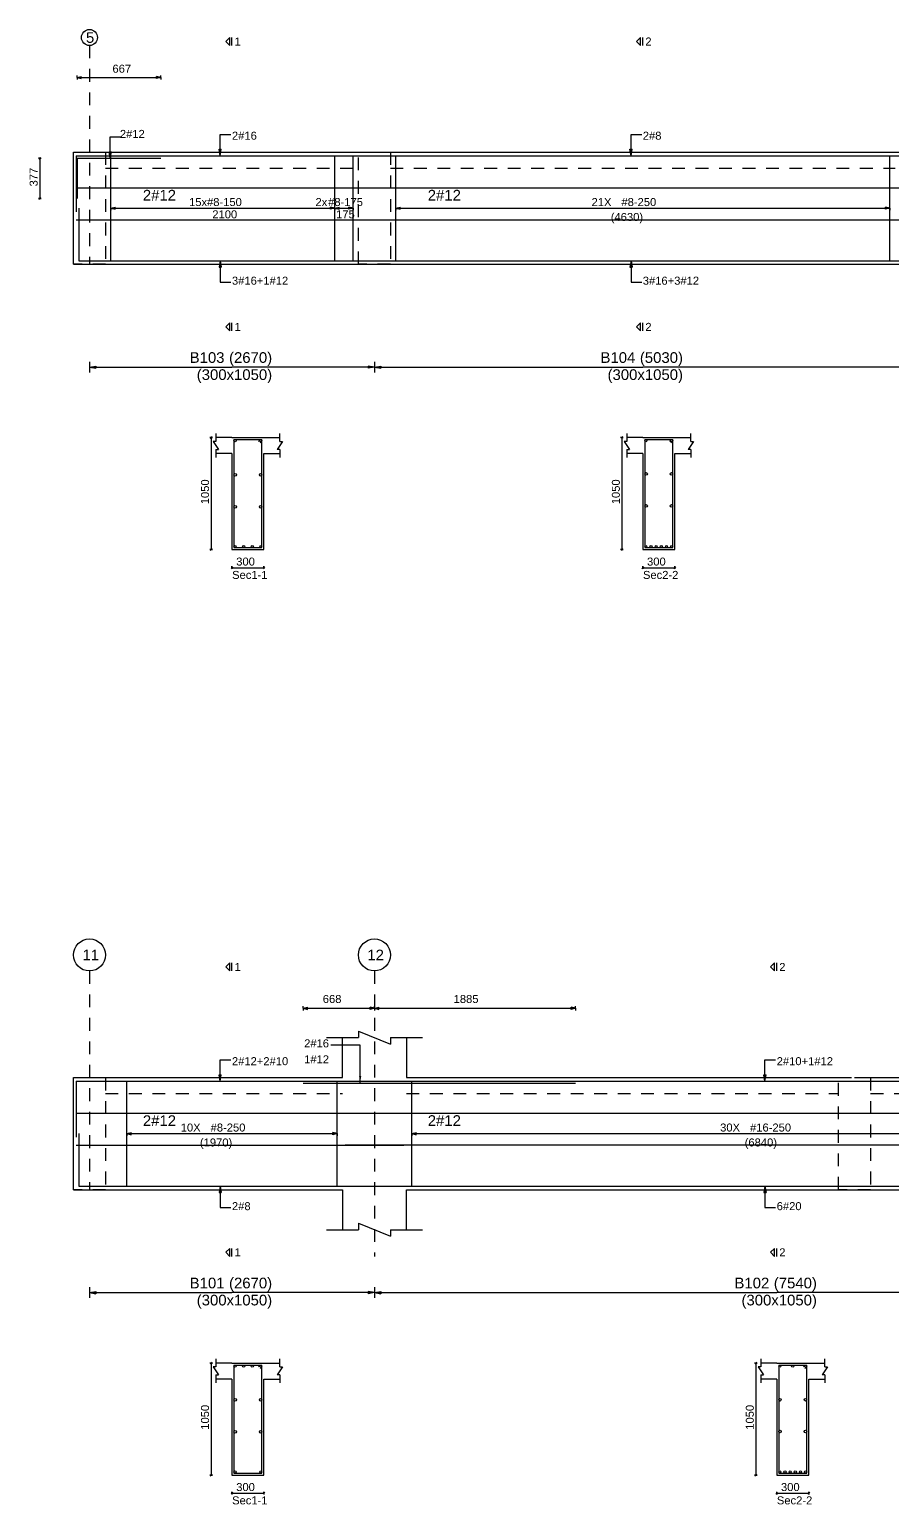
# Model space of a CAD drawing. Extents: x 0 to 98, y 3 to 248.
# Drawn here: x 39.62 to 47.7, y 138.45 to 152.28 of the extents above; entities that cross this region are included whole.
import ezdxf

# ---------------------------------------------------------------- set-up
doc = ezdxf.new("R2010")
doc.units = 0
doc.linetypes.add('ACAD_ISO02W100', pattern=[15, 12, -3])
for name, color, linetype in [('Axisline', 1, 'CONTINUOUS'), ('Axisline_Name', 2, 'CONTINUOUS'), ('Beam_bottombarlabeling', 2, 'CONTINUOUS'), ('Beam_Cross_Label', 4, 'CONTINUOUS'), ('Beam_CrossSection', 2, 'CONTINUOUS'), ('Beam_Dimensions_LS', 3, 'CONTINUOUS'), ('Beam_NameLS', 6, 'CONTINUOUS'), ('Beam_topbarsLabeling', 2, 'CONTINUOUS'), ('dim_all', 7, 'CONTINUOUS'), ('Extra_Topsteel_Labeling', 2, 'CONTINUOUS'), ('Extrabars', 7, 'CONTINUOUS'), ('Longsection', 2, 'CONTINUOUS'), ('main_botbars', 4, 'CONTINUOUS'), ('main_topbars', 4, 'CONTINUOUS'), ('SecondaryBeam', 2, 'CONTINUOUS'), ('SectionLine', 4, 'CONTINUOUS'), ('Sidefacebar', 140, 'CONTINUOUS'), ('Slabline', 253, 'CONTINUOUS'), ('span_dim', 7, 'CONTINUOUS'), ('spanline', 7, 'CONTINUOUS'), ('Stirrup_bar', 1, 'CONTINUOUS'), ('Stirrup_Dia_Spacing', 2, 'CONTINUOUS'), ('Stirrup_Length', 7, 'CONTINUOUS'), ('Stirrup_Numbers', 2, 'CONTINUOUS')]:
    doc.layers.add(name, color=color, linetype=linetype)
doc.styles.add('STRUDS_Arial', font='ARIAL.TTF', dxfattribs={"height": 0.04})

msp = doc.modelspace()

# ---------------------------------------------------------------- linework, layer by layer
at = {"layer": 'Axisline', "linetype": 'ACAD_ISO02W100', "ltscale": 0.01}
for p, q in [((40.18, 152.13), (40.18, 150.08)), ((40.18, 143.455), (40.18, 141.405)), ((42.85, 143.455), (42.85, 140.78))]:
    msp.add_line(p, q, dxfattribs=at)
at = {"layer": 'Axisline'}
for centre, radius in [((40.18, 152.205), 0.075), ((40.18, 143.605), 0.15), ((42.85, 143.605), 0.15)]:
    msp.add_circle(centre, radius, dxfattribs=at)
at = {"layer": 'Beam_bottombarlabeling'}
for p, q in [((41.405, 150.113), (41.395, 150.053)), ((41.395, 150.053), (41.415, 150.053)), ((41.405, 150.113), (41.405, 149.913)), ((41.405, 150.113), (41.415, 150.053)), ((45.255, 150.113), (45.245, 150.053)), ((45.245, 150.053), (45.265, 150.053)), ((45.255, 150.113), (45.255, 149.913)), ((45.255, 150.113), (45.265, 150.053)), ((41.405, 149.913), (41.505, 149.913)), ((45.255, 149.913), (45.355, 149.913)), ((41.405, 141.438), (41.395, 141.378)), ((41.395, 141.378), (41.415, 141.378)), ((41.405, 141.438), (41.405, 141.238)), ((41.405, 141.438), (41.415, 141.378)), ((46.51, 141.438), (46.5, 141.378)), ((46.5, 141.378), (46.52, 141.378)), ((46.51, 141.438), (46.51, 141.238)), ((46.51, 141.438), (46.52, 141.378)), ((41.405, 141.238), (41.505, 141.238)), ((46.51, 141.238), (46.61, 141.238))]:
    msp.add_line(p, q, dxfattribs=at)
for points in [[(41.405, 150.113), (41.395, 150.053), (41.405, 150.113), (41.415, 150.053)], [(45.255, 150.113), (45.245, 150.053), (45.255, 150.113), (45.265, 150.053)], [(41.405, 141.438), (41.395, 141.378), (41.405, 141.438), (41.415, 141.378)], [(46.51, 141.438), (46.5, 141.378), (46.51, 141.438), (46.52, 141.378)]]:
    msp.add_solid(points, dxfattribs=at)
at = {"layer": 'Beam_CrossSection'}
for p, q in [((41.365, 148.493), (41.365, 148.418)), ((41.965, 148.418), (41.965, 148.493)), ((45.215, 148.493), (45.215, 148.418)), ((45.815, 148.418), (45.815, 148.493)), ((41.365, 148.418), (41.34, 148.418)), ((41.34, 148.418), (41.39, 148.343)), ((41.515, 148.455), (41.365, 148.455)), ((41.515, 148.455), (41.815, 148.455)), ((41.515, 148.455), (41.515, 148.455)), ((41.815, 148.455), (41.815, 148.455)), ((41.815, 148.455), (41.965, 148.455)), ((41.99, 148.418), (41.94, 148.343)), ((41.965, 148.418), (41.99, 148.418)), ((45.215, 148.418), (45.19, 148.418)), ((45.19, 148.418), (45.24, 148.343)), ((45.365, 148.455), (45.215, 148.455)), ((45.365, 148.455), (45.665, 148.455)), ((45.365, 148.455), (45.365, 148.455)), ((45.665, 148.455), (45.665, 148.455)), ((45.665, 148.455), (45.815, 148.455)), ((45.84, 148.418), (45.79, 148.343)), ((45.815, 148.418), (45.84, 148.418)), ((41.365, 148.343), (41.365, 148.268)), ((41.365, 148.343), (41.39, 148.343)), ((41.515, 148.305), (41.365, 148.305)), ((41.515, 148.305), (41.515, 147.405)), ((41.815, 147.405), (41.815, 148.305)), ((41.815, 148.305), (41.965, 148.305)), ((41.965, 148.343), (41.94, 148.343)), ((41.965, 148.343), (41.965, 148.268)), ((45.215, 148.343), (45.215, 148.268)), ((45.215, 148.343), (45.24, 148.343)), ((45.365, 148.305), (45.215, 148.305)), ((45.365, 148.305), (45.365, 147.405)), ((45.665, 147.405), (45.665, 148.305)), ((45.665, 148.305), (45.815, 148.305)), ((45.815, 148.343), (45.79, 148.343)), ((45.815, 148.343), (45.815, 148.268)), ((41.515, 147.405), (41.815, 147.405)), ((45.365, 147.405), (45.665, 147.405)), ((41.365, 139.818), (41.365, 139.743)), ((41.965, 139.743), (41.965, 139.818)), ((46.47, 139.818), (46.47, 139.743)), ((47.07, 139.743), (47.07, 139.818)), ((41.365, 139.743), (41.34, 139.743)), ((41.34, 139.743), (41.39, 139.668)), ((41.515, 139.78), (41.365, 139.78)), ((41.365, 139.668), (41.365, 139.593)), ((41.365, 139.668), (41.39, 139.668)), ((41.515, 139.78), (41.815, 139.78)), ((41.515, 139.78), (41.515, 139.78)), ((41.815, 139.78), (41.815, 139.78)), ((41.815, 139.78), (41.965, 139.78)), ((41.99, 139.743), (41.94, 139.668)), ((41.965, 139.668), (41.94, 139.668)), ((41.965, 139.743), (41.99, 139.743)), ((41.965, 139.668), (41.965, 139.593)), ((46.47, 139.743), (46.445, 139.743)), ((46.445, 139.743), (46.495, 139.668)), ((46.62, 139.78), (46.47, 139.78)), ((46.47, 139.668), (46.47, 139.593)), ((46.47, 139.668), (46.495, 139.668)), ((46.62, 139.78), (46.92, 139.78)), ((46.62, 139.78), (46.62, 139.78)), ((46.92, 139.78), (46.92, 139.78)), ((46.92, 139.78), (47.07, 139.78)), ((47.095, 139.743), (47.045, 139.668)), ((47.07, 139.668), (47.045, 139.668)), ((47.07, 139.743), (47.095, 139.743)), ((47.07, 139.668), (47.07, 139.593)), ((41.515, 139.63), (41.365, 139.63)), ((41.515, 139.63), (41.515, 138.73)), ((41.815, 138.73), (41.815, 139.63)), ((41.815, 139.63), (41.965, 139.63)), ((46.62, 139.63), (46.47, 139.63)), ((46.62, 139.63), (46.62, 138.73)), ((46.92, 138.73), (46.92, 139.63)), ((46.92, 139.63), (47.07, 139.63)), ((41.515, 138.73), (41.815, 138.73)), ((46.62, 138.73), (46.92, 138.73))]:
    msp.add_line(p, q, dxfattribs=at)
at = {"layer": 'Beam_topbarsLabeling'}
for p, q in [((41.405, 151.097), (41.405, 151.297)), ((41.405, 151.297), (41.505, 151.297)), ((45.255, 151.097), (45.255, 151.297)), ((45.255, 151.297), (45.355, 151.297)), ((41.405, 151.097), (41.395, 151.157)), ((41.395, 151.157), (41.415, 151.157)), ((41.405, 151.097), (41.415, 151.157)), ((41.405, 151.157), (41.41, 151.157)), ((45.255, 151.097), (45.245, 151.157)), ((45.245, 151.157), (45.265, 151.157)), ((45.255, 151.097), (45.265, 151.157)), ((45.255, 151.157), (45.26, 151.157)), ((41.405, 142.422), (41.405, 142.622)), ((41.405, 142.622), (41.505, 142.622)), ((46.51, 142.422), (46.51, 142.622)), ((46.51, 142.622), (46.61, 142.622)), ((41.405, 142.422), (41.395, 142.482)), ((41.395, 142.482), (41.415, 142.482)), ((41.405, 142.422), (41.415, 142.482)), ((41.405, 142.482), (41.41, 142.482)), ((46.51, 142.422), (46.5, 142.482)), ((46.5, 142.482), (46.52, 142.482)), ((46.51, 142.422), (46.52, 142.482)), ((46.51, 142.482), (46.515, 142.482))]:
    msp.add_line(p, q, dxfattribs=at)
for points in [[(41.405, 151.097), (41.395, 151.157), (41.405, 151.097), (41.415, 151.157)], [(45.255, 151.097), (45.245, 151.157), (45.255, 151.097), (45.265, 151.157)], [(41.405, 142.422), (41.395, 142.482), (41.405, 142.422), (41.415, 142.482)], [(46.51, 142.422), (46.5, 142.482), (46.51, 142.422), (46.52, 142.482)]]:
    msp.add_solid(points, dxfattribs=at)
at = {"layer": 'dim_all'}
for p, q in [((40.063, 151.83), (40.063, 151.85)), ((40.063, 151.83), (40.063, 151.843)), ((40.063, 151.83), (40.063, 151.843)), ((40.063, 151.83), (40.103, 151.84)), ((40.063, 151.83), (40.063, 151.81)), ((40.063, 151.83), (40.103, 151.82)), ((40.063, 151.83), (40.063, 151.818)), ((40.063, 151.83), (40.063, 151.818)), ((40.063, 151.83), (40.8475, 151.83)), ((40.103, 151.82), (40.103, 151.84)), ((40.8475, 151.83), (40.8075, 151.84)), ((40.8075, 151.82), (40.8075, 151.84)), ((40.8475, 151.83), (40.8075, 151.82)), ((40.8475, 151.83), (40.8475, 151.85)), ((40.8475, 151.83), (40.8475, 151.843)), ((40.8475, 151.83), (40.8475, 151.843)), ((40.8475, 151.83), (40.8475, 151.81)), ((40.8475, 151.83), (40.8475, 151.818)), ((40.8475, 151.83), (40.8475, 151.818)), ((39.714, 151.073), (39.7015, 151.073)), ((39.714, 151.073), (39.7015, 151.073)), ((39.714, 151.073), (39.7052, 151.064)), ((39.714, 151.073), (39.7052, 151.064)), ((39.714, 151.073), (39.7229, 151.081)), ((39.714, 151.073), (39.7229, 151.081)), ((39.714, 151.073), (39.7265, 151.073)), ((39.714, 151.073), (39.714, 150.695)), ((39.714, 151.073), (39.7265, 151.073)), ((39.714, 151.073), (39.714, 150.695)), ((39.714, 150.695), (39.7015, 150.695)), ((39.714, 150.695), (39.7015, 150.695)), ((39.714, 150.695), (39.7052, 150.686)), ((39.714, 150.695), (39.7052, 150.686)), ((39.714, 150.695), (39.7229, 150.704)), ((39.714, 150.695), (39.7229, 150.704)), ((39.714, 150.695), (39.7265, 150.695)), ((39.714, 150.695), (39.7265, 150.695)), ((41.32, 148.455), (41.3075, 148.455)), ((41.32, 148.455), (41.3112, 148.446)), ((41.32, 148.455), (41.3289, 148.464)), ((41.32, 148.455), (41.3325, 148.455)), ((41.32, 148.455), (41.32, 147.405)), ((45.17, 148.455), (45.1575, 148.455)), ((45.17, 148.455), (45.1612, 148.446)), ((45.17, 148.455), (45.1789, 148.464)), ((45.17, 148.455), (45.1825, 148.455)), ((45.17, 148.455), (45.17, 147.405)), ((41.32, 147.405), (41.3075, 147.405)), ((41.32, 147.405), (41.3112, 147.396)), ((41.32, 147.405), (41.3289, 147.414)), ((41.32, 147.405), (41.3325, 147.405)), ((45.17, 147.405), (45.1575, 147.405)), ((45.17, 147.405), (45.1612, 147.396)), ((45.17, 147.405), (45.1789, 147.414)), ((45.17, 147.405), (45.1825, 147.405)), ((41.515, 147.235), (41.515, 147.248)), ((41.815, 147.235), (41.815, 147.248)), ((45.365, 147.235), (45.365, 147.248)), ((45.665, 147.235), (45.665, 147.248)), ((41.515, 147.235), (41.5062, 147.226)), ((41.515, 147.235), (41.5239, 147.244)), ((41.515, 147.235), (41.515, 147.223)), ((41.515, 147.235), (41.815, 147.235)), ((41.815, 147.235), (41.8062, 147.226)), ((41.815, 147.235), (41.8239, 147.244)), ((41.815, 147.235), (41.815, 147.223)), ((45.365, 147.235), (45.3562, 147.226)), ((45.365, 147.235), (45.3739, 147.244)), ((45.365, 147.235), (45.365, 147.223)), ((45.365, 147.235), (45.665, 147.235)), ((45.665, 147.235), (45.6562, 147.226)), ((45.665, 147.235), (45.6739, 147.244)), ((45.665, 147.235), (45.665, 147.223)), ((42.1825, 143.105), (42.1825, 143.125)), ((42.1825, 143.105), (42.1825, 143.125)), ((42.1825, 143.105), (42.1825, 143.118)), ((42.1825, 143.105), (42.1825, 143.118)), ((42.1825, 143.105), (42.1825, 143.118)), ((42.1825, 143.105), (42.1825, 143.118)), ((42.1825, 143.105), (42.2225, 143.115)), ((42.1825, 143.105), (42.2225, 143.115)), ((42.1825, 143.105), (42.1825, 143.085)), ((42.1825, 143.105), (42.2225, 143.095)), ((42.1825, 143.105), (42.1825, 143.093)), ((42.1825, 143.105), (42.1825, 143.093)), ((42.1825, 143.105), (44.735, 143.105)), ((42.1825, 143.105), (42.1825, 143.085)), ((42.1825, 143.105), (42.2225, 143.095)), ((42.1825, 143.105), (42.1825, 143.093)), ((42.1825, 143.105), (42.1825, 143.093)), ((42.1825, 143.105), (44.735, 143.105)), ((42.2225, 143.095), (42.2225, 143.115)), ((42.2225, 143.095), (42.2225, 143.115)), ((42.85, 143.105), (42.81, 143.115)), ((42.81, 143.095), (42.81, 143.115)), ((42.85, 143.105), (42.81, 143.115)), ((42.81, 143.095), (42.81, 143.115)), ((42.85, 143.105), (42.81, 143.115)), ((42.81, 143.095), (42.81, 143.115)), ((42.85, 143.105), (42.81, 143.115)), ((42.81, 143.095), (42.81, 143.115)), ((42.85, 143.105), (42.81, 143.095)), ((42.85, 143.105), (42.81, 143.095)), ((42.85, 143.105), (42.81, 143.095)), ((42.85, 143.105), (42.81, 143.095)), ((42.85, 143.105), (42.85, 143.125)), ((42.85, 143.105), (42.85, 143.125)), ((42.85, 143.105), (42.85, 143.125)), ((42.85, 143.105), (42.85, 143.125)), ((42.85, 143.105), (42.85, 143.125)), ((42.85, 143.105), (42.85, 143.125)), ((42.85, 143.105), (42.85, 143.125)), ((42.85, 143.105), (42.85, 143.125)), ((42.85, 143.105), (42.85, 143.118)), ((42.85, 143.105), (42.85, 143.118)), ((42.85, 143.105), (42.85, 143.118)), ((42.85, 143.105), (42.85, 143.118)), ((42.85, 143.105), (42.85, 143.118)), ((42.85, 143.105), (42.85, 143.118)), ((42.85, 143.105), (42.85, 143.118)), ((42.85, 143.105), (42.85, 143.118)), ((42.85, 143.105), (42.89, 143.115)), ((42.85, 143.105), (42.89, 143.115)), ((42.85, 143.105), (42.89, 143.115)), ((42.85, 143.105), (42.89, 143.115)), ((42.85, 143.105), (42.85, 143.085)), ((42.85, 143.105), (42.89, 143.095)), ((42.85, 143.105), (42.85, 143.085)), ((42.85, 143.105), (42.85, 143.093)), ((42.85, 143.105), (42.85, 143.093)), ((42.85, 143.105), (42.85, 143.093)), ((42.85, 143.105), (42.85, 143.093)), ((42.85, 143.105), (42.85, 143.105)), ((42.85, 143.105), (42.85, 143.085)), ((42.85, 143.105), (42.89, 143.095)), ((42.85, 143.105), (42.85, 143.085)), ((42.85, 143.105), (42.85, 143.085)), ((42.85, 143.105), (42.89, 143.095)), ((42.85, 143.105), (42.85, 143.085)), ((42.85, 143.105), (42.85, 143.093)), ((42.85, 143.105), (42.85, 143.093)), ((42.85, 143.105), (42.85, 143.093)), ((42.85, 143.105), (42.85, 143.093)), ((42.85, 143.105), (42.85, 143.105)), ((42.85, 143.105), (42.85, 143.085)), ((42.85, 143.105), (42.89, 143.095)), ((42.85, 143.105), (42.85, 143.085)), ((42.89, 143.095), (42.89, 143.115)), ((42.89, 143.095), (42.89, 143.115)), ((42.89, 143.095), (42.89, 143.115)), ((42.89, 143.095), (42.89, 143.115)), ((44.735, 143.105), (44.695, 143.115)), ((44.695, 143.095), (44.695, 143.115)), ((44.735, 143.105), (44.695, 143.115)), ((44.695, 143.095), (44.695, 143.115)), ((44.735, 143.105), (44.695, 143.095)), ((44.735, 143.105), (44.695, 143.095)), ((44.735, 143.105), (44.735, 143.125)), ((44.735, 143.105), (44.735, 143.125)), ((44.735, 143.105), (44.735, 143.118)), ((44.735, 143.105), (44.735, 143.118)), ((44.735, 143.105), (44.735, 143.118)), ((44.735, 143.105), (44.735, 143.118)), ((44.735, 143.105), (44.735, 143.085)), ((44.735, 143.105), (44.735, 143.093)), ((44.735, 143.105), (44.735, 143.093)), ((44.735, 143.105), (44.735, 143.085)), ((44.735, 143.105), (44.735, 143.093)), ((44.735, 143.105), (44.735, 143.093)), ((41.32, 139.78), (41.3289, 139.789)), ((46.425, 139.78), (46.4339, 139.789)), ((41.32, 139.78), (41.3075, 139.78)), ((41.32, 139.78), (41.3112, 139.771)), ((41.32, 139.78), (41.3325, 139.78)), ((41.32, 139.78), (41.32, 138.73)), ((46.425, 139.78), (46.4125, 139.78)), ((46.425, 139.78), (46.4162, 139.771)), ((46.425, 139.78), (46.4375, 139.78)), ((46.425, 139.78), (46.425, 138.73)), ((41.32, 138.73), (41.3075, 138.73)), ((41.32, 138.73), (41.3112, 138.721)), ((41.32, 138.73), (41.3289, 138.739)), ((41.32, 138.73), (41.3325, 138.73)), ((46.425, 138.73), (46.4125, 138.73)), ((46.425, 138.73), (46.4162, 138.721)), ((46.425, 138.73), (46.4339, 138.739)), ((46.425, 138.73), (46.4375, 138.73)), ((41.515, 138.56), (41.5062, 138.551)), ((41.515, 138.56), (41.515, 138.573)), ((41.515, 138.56), (41.5239, 138.569)), ((41.515, 138.56), (41.515, 138.548)), ((41.515, 138.56), (41.815, 138.56)), ((41.815, 138.56), (41.8062, 138.551)), ((41.815, 138.56), (41.815, 138.573)), ((41.815, 138.56), (41.8239, 138.569)), ((41.815, 138.56), (41.815, 138.548)), ((46.62, 138.56), (46.6112, 138.551)), ((46.62, 138.56), (46.62, 138.573)), ((46.62, 138.56), (46.6289, 138.569)), ((46.62, 138.56), (46.62, 138.548)), ((46.62, 138.56), (46.92, 138.56)), ((46.92, 138.56), (46.9112, 138.551)), ((46.92, 138.56), (46.92, 138.573)), ((46.92, 138.56), (46.9289, 138.569)), ((46.92, 138.56), (46.92, 138.548))]:
    msp.add_line(p, q, dxfattribs=at)
for points in [[(40.063, 151.83), (40.103, 151.84), (40.063, 151.83), (40.103, 151.82)], [(40.8475, 151.83), (40.8075, 151.84), (40.8475, 151.83), (40.8075, 151.82)], [(42.1825, 143.105), (42.2225, 143.115), (42.1825, 143.105), (42.2225, 143.095)], [(42.1825, 143.105), (42.2225, 143.115), (42.1825, 143.105), (42.2225, 143.095)], [(42.85, 143.105), (42.81, 143.115), (42.85, 143.105), (42.81, 143.095)], [(42.85, 143.105), (42.81, 143.115), (42.85, 143.105), (42.81, 143.095)], [(42.85, 143.105), (42.81, 143.115), (42.85, 143.105), (42.81, 143.095)], [(42.85, 143.105), (42.81, 143.115), (42.85, 143.105), (42.81, 143.095)], [(42.85, 143.105), (42.89, 143.115), (42.85, 143.105), (42.89, 143.095)], [(42.85, 143.105), (42.89, 143.115), (42.85, 143.105), (42.89, 143.095)], [(42.85, 143.105), (42.89, 143.115), (42.85, 143.105), (42.89, 143.095)], [(42.85, 143.105), (42.89, 143.115), (42.85, 143.105), (42.89, 143.095)], [(44.735, 143.105), (44.695, 143.115), (44.735, 143.105), (44.695, 143.095)], [(44.735, 143.105), (44.695, 143.115), (44.735, 143.105), (44.695, 143.095)]]:
    msp.add_solid(points, dxfattribs=at)
at = {"layer": 'Extra_Topsteel_Labeling'}
for p, q in [((40.375, 151.074), (40.375, 151.274)), ((40.375, 151.274), (40.475, 151.274)), ((40.375, 151.074), (40.365, 151.134)), ((40.365, 151.134), (40.385, 151.134)), ((40.375, 151.074), (40.385, 151.134)), ((40.375, 151.134), (40.38, 151.134)), ((42.7165, 142.759), (42.4415, 142.759)), ((42.7165, 142.409), (42.7165, 142.759))]:
    msp.add_line(p, q, dxfattribs=at)
for points in [[(40.375, 151.074), (40.365, 151.134), (40.375, 151.074), (40.385, 151.134)], [(42.7165, 142.409), (42.7065, 142.469), (42.7165, 142.409), (42.7265, 142.469)]]:
    msp.add_solid(points, dxfattribs=at)
at = {"layer": 'Extrabars'}
for p, q in [((40.063, 151.073), (40.063, 150.695)), ((40.063, 151.073), (40.8475, 151.073)), ((44.735, 142.4), (42.1825, 142.4)), ((44.735, 142.4), (42.1825, 142.4))]:
    msp.add_line(p, q, dxfattribs=at)
at = {"layer": 'Longsection'}
for p, q in [((40.03, 150.08), (40.03, 151.13)), ((40.03, 151.13), (40.33, 151.13)), ((40.03, 151.13), (40.03, 151.13)), ((40.18, 151.13), (40.18, 151.13)), ((40.18, 151.13), (40.18, 151.13)), ((40.18, 151.13), (43, 151.13)), ((42.85, 151.13), (48.03, 151.13)), ((40.03, 150.08), (43, 150.08)), ((42.7, 150.08), (48.03, 150.08)), ((42.4, 142.83), (42.55, 142.83)), ((42.4, 142.83), (42.7, 142.83)), ((42.55, 142.455), (42.55, 142.83)), ((42.7, 142.89), (42.7, 142.83)), ((42.7, 142.89), (43, 142.77)), ((43, 142.83), (43, 142.77)), ((43, 142.83), (43.3, 142.83)), ((43.15, 142.83), (43.15, 142.455)), ((40.03, 141.405), (40.03, 142.455)), ((40.03, 142.455), (40.33, 142.455)), ((40.03, 142.455), (40.03, 142.455)), ((40.18, 142.455), (40.18, 142.455)), ((40.18, 142.455), (40.18, 142.455)), ((40.18, 142.455), (42.55, 142.455)), ((43.15, 142.455), (47.2, 142.455)), ((47.35, 142.455), (50.09, 142.455)), ((40.03, 141.405), (42.55, 141.405)), ((42.55, 141.405), (42.55, 141.03)), ((43.15, 141.03), (43.15, 141.405)), ((43.15, 141.405), (47.2, 141.405)), ((47.2, 141.405), (50.09, 141.405)), ((42.4, 141.03), (42.55, 141.03)), ((42.4, 141.03), (42.7, 141.03)), ((42.7, 141.09), (42.7, 141.03)), ((42.7, 141.09), (43, 140.97)), ((43, 141.03), (43, 140.97)), ((43, 141.03), (43.3, 141.03))]:
    msp.add_line(p, q, dxfattribs=at)
at = {"layer": 'main_botbars'}
for p, q in [((40.055, 151.097), (40.055, 150.572)), ((40.055, 151.097), (42.975, 151.097)), ((42.725, 151.097), (48.005, 151.097)), ((40.08, 150.605), (40.08, 150.113)), ((40.08, 150.113), (42.95, 150.113)), ((42.75, 150.113), (42.75, 150.113)), ((42.75, 150.113), (47.98, 150.113)), ((42.95, 150.113), (42.95, 150.113)), ((40.055, 142.422), (40.055, 141.897)), ((40.055, 142.422), (43.125, 142.422)), ((42.575, 142.422), (50.665, 142.422)), ((40.08, 141.93), (40.08, 141.438)), ((40.08, 141.438), (43.1, 141.438)), ((42.6, 141.438), (50.64, 141.438)), ((43.1, 141.438), (43.1, 141.438))]:
    msp.add_line(p, q, dxfattribs=at)
for centre in [(41.5438, 147.434), (41.6246, 147.434), (41.7054, 147.434), (41.7863, 147.434), (45.3938, 147.434), (45.4423, 147.434), (45.4908, 147.434), (45.5392, 147.434), (45.5877, 147.434), (45.6362, 147.434), (41.5438, 138.759), (41.7863, 138.759), (46.6488, 138.759), (46.6973, 138.759), (46.7458, 138.759), (46.7943, 138.759), (46.8428, 138.759), (46.8912, 138.759)]:
    msp.add_circle(centre, 0.01, dxfattribs=at)
at = {"layer": 'main_topbars'}
for centre in [(41.5438, 148.426), (41.7863, 148.426), (45.3938, 148.426), (45.6363, 148.426), (41.5438, 139.751), (41.6246, 139.751), (41.7054, 139.751), (41.7863, 139.751), (46.6488, 139.751), (46.77, 139.751), (46.8913, 139.751)]:
    msp.add_circle(centre, 0.01, dxfattribs=at)
at = {"layer": 'SecondaryBeam', "linetype": 'ACAD_ISO02W100', "ltscale": 0.01}
for p, q in [((40.03, 151.13), (40.33, 151.13)), ((40.03, 150.08), (40.03, 151.13)), ((40.33, 151.13), (40.33, 150.08)), ((42.7, 151.13), (43, 151.13)), ((42.7, 150.08), (42.7, 151.13)), ((43, 151.13), (43, 150.08)), ((40.33, 150.08), (40.03, 150.08)), ((43, 150.08), (42.7, 150.08)), ((40.03, 142.455), (40.33, 142.455)), ((40.03, 141.405), (40.03, 142.455)), ((40.33, 142.455), (40.33, 141.405)), ((47.2, 142.455), (47.5, 142.455)), ((47.2, 141.405), (47.2, 142.455)), ((47.5, 142.455), (47.5, 141.405)), ((40.33, 141.405), (40.03, 141.405)), ((47.5, 141.405), (47.2, 141.405))]:
    msp.add_line(p, q, dxfattribs=at)
at = {"layer": 'SectionLine'}
for p, q in [((41.495, 152.205), (41.4575, 152.168)), ((41.495, 152.13), (41.4575, 152.168)), ((41.495, 152.13), (41.495, 152.205)), ((41.515, 152.13), (41.515, 152.205)), ((45.345, 152.205), (45.3075, 152.168)), ((45.345, 152.13), (45.3075, 152.168)), ((45.345, 152.13), (45.345, 152.205)), ((45.365, 152.13), (45.365, 152.205)), ((41.495, 149.53), (41.4575, 149.493)), ((41.495, 149.455), (41.4575, 149.493)), ((41.495, 149.455), (41.495, 149.53)), ((41.515, 149.455), (41.515, 149.53)), ((45.345, 149.53), (45.3075, 149.493)), ((45.345, 149.455), (45.3075, 149.493)), ((45.345, 149.455), (45.345, 149.53)), ((45.365, 149.455), (45.365, 149.53)), ((41.495, 143.53), (41.4575, 143.493)), ((41.495, 143.455), (41.495, 143.53)), ((41.515, 143.455), (41.515, 143.53)), ((46.6, 143.53), (46.5625, 143.493)), ((46.6, 143.455), (46.6, 143.53)), ((46.62, 143.455), (46.62, 143.53)), ((41.495, 143.455), (41.4575, 143.493)), ((46.6, 143.455), (46.5625, 143.493)), ((41.495, 140.855), (41.4575, 140.818)), ((41.495, 140.78), (41.4575, 140.818)), ((41.495, 140.78), (41.495, 140.855)), ((41.515, 140.78), (41.515, 140.855)), ((46.6, 140.855), (46.5625, 140.818)), ((46.6, 140.78), (46.5625, 140.818)), ((46.6, 140.78), (46.6, 140.855)), ((46.62, 140.78), (46.62, 140.855))]:
    msp.add_line(p, q, dxfattribs=at)
at = {"layer": 'Sidefacebar'}
for p, q in [((40.055, 150.797), (42.975, 150.797)), ((42.725, 150.797), (48.005, 150.797)), ((40.055, 150.497), (42.975, 150.497)), ((42.725, 150.497), (48.005, 150.497)), ((40.055, 142.122), (43.125, 142.122)), ((42.575, 142.123), (50.665, 142.123)), ((40.055, 141.822), (43.125, 141.822)), ((42.575, 141.825), (50.665, 141.825))]:
    msp.add_line(p, q, dxfattribs=at)
for centre in [(41.546, 148.106), (41.784, 148.106), (45.396, 148.114), (45.634, 148.114), (41.546, 147.806), (41.784, 147.806), (45.396, 147.814), (45.634, 147.814), (41.546, 139.435), (41.784, 139.435), (46.651, 139.436), (46.889, 139.436), (41.546, 139.135), (41.784, 139.135), (46.651, 139.138), (46.889, 139.138)]:
    msp.add_circle(centre, 0.012, dxfattribs=at)
at = {"layer": 'Slabline', "linetype": 'ACAD_ISO02W100', "ltscale": 0.01}
for p, q in [((40.33, 150.98), (42.7, 150.98)), ((43, 150.98), (47.73, 150.98)), ((40.33, 142.305), (42.55, 142.305)), ((43.15, 142.305), (47.2, 142.305)), ((47.5, 142.305), (50.09, 142.305))]:
    msp.add_line(p, q, dxfattribs=at)
at = {"layer": 'spanline'}
for p, q in [((40.18, 149.165), (40.18, 149.065)), ((40.18, 149.115), (40.24, 149.125)), ((40.18, 149.115), (41.515, 149.115)), ((40.18, 149.115), (40.24, 149.105)), ((40.24, 149.125), (40.24, 149.105)), ((42.85, 149.115), (41.515, 149.115)), ((42.85, 149.115), (42.79, 149.125)), ((42.79, 149.125), (42.79, 149.105)), ((42.85, 149.115), (42.79, 149.105)), ((42.85, 149.165), (42.85, 149.065)), ((42.85, 149.165), (42.85, 149.065)), ((42.85, 149.115), (42.91, 149.125)), ((42.85, 149.115), (45.365, 149.115)), ((42.85, 149.115), (42.91, 149.105)), ((42.91, 149.125), (42.91, 149.105)), ((47.88, 149.115), (45.365, 149.115)), ((40.18, 140.49), (40.18, 140.39)), ((42.85, 140.49), (42.85, 140.39)), ((42.85, 140.49), (42.85, 140.39)), ((40.18, 140.44), (40.24, 140.45)), ((40.18, 140.44), (41.515, 140.44)), ((40.18, 140.44), (40.24, 140.43)), ((40.24, 140.45), (40.24, 140.43)), ((42.85, 140.44), (41.515, 140.44)), ((42.85, 140.44), (42.79, 140.45)), ((42.79, 140.45), (42.79, 140.43)), ((42.85, 140.44), (42.79, 140.43)), ((42.85, 140.44), (42.91, 140.45)), ((42.85, 140.44), (46.62, 140.44)), ((42.85, 140.44), (42.91, 140.43)), ((42.91, 140.45), (42.91, 140.43)), ((50.39, 140.44), (46.62, 140.44))]:
    msp.add_line(p, q, dxfattribs=at)
for points in [[(40.18, 149.115), (40.24, 149.125), (40.18, 149.115), (40.24, 149.105)], [(42.85, 149.115), (42.79, 149.125), (42.85, 149.115), (42.79, 149.105)], [(42.85, 149.115), (42.91, 149.125), (42.85, 149.115), (42.91, 149.105)], [(40.18, 140.44), (40.24, 140.45), (40.18, 140.44), (40.24, 140.43)], [(42.85, 140.44), (42.79, 140.45), (42.85, 140.44), (42.79, 140.43)], [(42.85, 140.44), (42.91, 140.45), (42.85, 140.44), (42.91, 140.43)]]:
    msp.add_solid(points, dxfattribs=at)
at = {"layer": 'Stirrup_bar'}
for p, q in [((40.38, 150.113), (40.38, 151.097)), ((42.48, 150.113), (42.48, 151.097)), ((42.65, 150.113), (42.65, 151.097)), ((43.05, 150.113), (43.05, 151.097)), ((47.68, 150.113), (47.68, 151.097)), ((42.48, 150.605), (42.5, 150.605)), ((42.65, 150.605), (42.63, 150.605)), ((41.5338, 148.436), (41.5338, 147.424)), ((41.5338, 148.436), (41.7963, 148.436)), ((41.7792, 148.433), (41.765, 148.419)), ((41.7933, 148.419), (41.7792, 148.405)), ((41.7963, 147.424), (41.7963, 148.436)), ((45.3838, 148.436), (45.3838, 147.424)), ((45.3838, 148.436), (45.6463, 148.436)), ((45.6292, 148.433), (45.615, 148.419)), ((45.6433, 148.419), (45.6292, 148.405)), ((45.6463, 147.424), (45.6463, 148.436)), ((41.5338, 147.424), (41.7963, 147.424)), ((45.3838, 147.424), (45.6463, 147.424)), ((40.53, 141.438), (40.53, 142.422)), ((42.5, 141.438), (42.5, 142.422)), ((43.2, 141.438), (43.2, 142.422)), ((41.5338, 139.761), (41.5338, 138.749)), ((41.5338, 139.761), (41.7963, 139.761)), ((41.7792, 139.758), (41.765, 139.744)), ((41.7933, 139.744), (41.7792, 139.73)), ((41.7963, 138.749), (41.7963, 139.761)), ((46.6388, 139.761), (46.6388, 138.749)), ((46.6388, 139.761), (46.9013, 139.761)), ((46.8842, 139.758), (46.8701, 139.744)), ((46.8983, 139.744), (46.8842, 139.73)), ((46.9013, 138.749), (46.9013, 139.761)), ((41.5338, 138.749), (41.7963, 138.749)), ((46.6388, 138.749), (46.9013, 138.749))]:
    msp.add_line(p, q, dxfattribs=at)
at = {"layer": 'Stirrup_Length'}
for p, q in [((40.38, 150.605), (40.38, 150.625)), ((40.38, 150.605), (40.42, 150.615)), ((40.38, 150.605), (42.65, 150.605)), ((40.38, 150.605), (40.38, 150.585)), ((40.38, 150.605), (40.42, 150.595)), ((40.42, 150.595), (40.42, 150.615)), ((42.48, 150.605), (42.44, 150.615)), ((42.44, 150.595), (42.44, 150.615)), ((42.48, 150.605), (42.44, 150.595)), ((42.48, 150.605), (42.48, 150.625)), ((42.48, 150.605), (42.48, 150.625)), ((42.48, 150.605), (42.52, 150.615)), ((42.48, 150.605), (42.48, 150.585)), ((42.48, 150.605), (42.52, 150.595)), ((42.48, 150.605), (42.48, 150.585)), ((42.52, 150.595), (42.52, 150.615)), ((42.65, 150.605), (42.61, 150.615)), ((42.61, 150.595), (42.61, 150.615)), ((42.65, 150.605), (42.61, 150.595)), ((42.65, 150.605), (42.65, 150.625)), ((42.65, 150.605), (42.65, 150.585)), ((43.05, 150.605), (43.05, 150.625)), ((43.05, 150.605), (43.09, 150.615)), ((43.05, 150.605), (47.68, 150.605)), ((43.05, 150.605), (43.05, 150.585)), ((43.05, 150.605), (43.09, 150.595)), ((43.09, 150.595), (43.09, 150.615)), ((47.68, 150.605), (47.64, 150.615)), ((47.64, 150.595), (47.64, 150.615)), ((47.68, 150.605), (47.64, 150.595)), ((47.68, 150.605), (47.68, 150.625)), ((47.68, 150.605), (47.68, 150.585)), ((40.53, 141.93), (40.53, 141.95)), ((40.53, 141.93), (40.57, 141.94)), ((40.53, 141.93), (42.5, 141.93)), ((40.53, 141.93), (40.53, 141.91)), ((40.53, 141.93), (40.57, 141.92)), ((40.57, 141.92), (40.57, 141.94)), ((42.5, 141.93), (42.46, 141.94)), ((42.46, 141.92), (42.46, 141.94)), ((42.5, 141.93), (42.46, 141.92)), ((42.5, 141.93), (42.5, 141.95)), ((42.5, 141.93), (42.5, 141.91)), ((43.2, 141.93), (43.2, 141.95)), ((43.2, 141.93), (43.24, 141.94)), ((43.2, 141.93), (50.04, 141.93)), ((43.2, 141.93), (43.2, 141.91)), ((43.2, 141.93), (43.24, 141.92)), ((43.24, 141.92), (43.24, 141.94))]:
    msp.add_line(p, q, dxfattribs=at)
for points in [[(40.38, 150.605), (40.42, 150.615), (40.38, 150.605), (40.42, 150.595)], [(42.48, 150.605), (42.44, 150.615), (42.48, 150.605), (42.44, 150.595)], [(42.48, 150.605), (42.52, 150.615), (42.48, 150.605), (42.52, 150.595)], [(42.65, 150.605), (42.61, 150.615), (42.65, 150.605), (42.61, 150.595)], [(43.05, 150.605), (43.09, 150.615), (43.05, 150.605), (43.09, 150.595)], [(47.68, 150.605), (47.64, 150.615), (47.68, 150.605), (47.64, 150.595)], [(40.53, 141.93), (40.57, 141.94), (40.53, 141.93), (40.57, 141.92)], [(42.5, 141.93), (42.46, 141.94), (42.5, 141.93), (42.46, 141.92)], [(43.2, 141.93), (43.24, 141.94), (43.2, 141.93), (43.24, 141.92)]]:
    msp.add_solid(points, dxfattribs=at)

# ---------------------------------------------------------------- texts
at = {"layer": 'Axisline_Name', "style": 'STRUDS_Arial'}
for s, p in [('5', (40.147, 152.155)), ('11', (40.114, 143.555)), ('12', (42.784, 143.555))]:
    msp.add_text(s, height=0.1, dxfattribs=at).set_placement(p)
at = {"layer": 'Beam_bottombarlabeling', "style": 'STRUDS_Arial'}
for s, p in [('3#16+1#12', (41.515, 149.888)), ('3#16+3#12', (45.365, 149.888)), ('2#8', (41.515, 141.213)), ('6#20', (46.62, 141.213))]:
    msp.add_text(s, height=0.075, dxfattribs=at).set_placement(p)
at = {"layer": 'Beam_Cross_Label', "style": 'STRUDS_Arial'}
for s, p in [('Sec1-1', (41.5165, 147.13)), ('Sec2-2', (45.3665, 147.13)), ('Sec1-1', (41.5165, 138.455)), ('Sec2-2', (46.6215, 138.455))]:
    msp.add_text(s, height=0.075, dxfattribs=at).set_placement(p)
at = {"layer": 'Beam_Dimensions_LS', "style": 'STRUDS_Arial'}
for p in [(41.185, 148.995), (45.035, 148.995), (41.185, 140.32), (46.29, 140.32)]:
    msp.add_text('(300x1050)', height=0.1, dxfattribs=at).set_placement(p)
at = {"layer": 'Beam_NameLS', "style": 'STRUDS_Arial'}
for s, p in [('B103', (41.119, 149.155)), ('B104', (44.969, 149.155)), ('B101', (41.119, 140.48)), ('B102', (46.224, 140.48))]:
    msp.add_text(s, height=0.1, dxfattribs=at).set_placement(p)
at = {"layer": 'Beam_topbarsLabeling', "style": 'STRUDS_Arial'}
for s, p in [('2#16', (41.515, 151.247)), ('2#8', (45.365, 151.247)), ('2#12+2#10', (41.515, 142.572)), ('2#10+1#12', (46.62, 142.572))]:
    msp.add_text(s, height=0.075, dxfattribs=at).set_placement(p)
at = {"layer": 'dim_all', "style": 'STRUDS_Arial'}
for s, p in [('667', (40.3953, 151.875)), ('300', (41.555, 147.255)), ('300', (45.405, 147.255)), ('668', (42.3663, 143.155)), ('668', (42.3663, 143.155)), ('1885', (43.5925, 143.155)), ('1885', (43.5925, 143.155)), ('300', (41.555, 138.58)), ('300', (46.66, 138.58))]:
    msp.add_text(s, height=0.075, dxfattribs=at).set_placement(p)
for s, p in [('377', (39.694, 150.809)), ('377', (39.694, 150.809)), ('1050', (41.3, 147.83)), ('1050', (45.15, 147.83)), ('1050', (41.3, 139.155)), ('1050', (46.405, 139.155))]:
    msp.add_text(s, height=0.075, rotation=90, dxfattribs=at).set_placement(p)
at = {"layer": 'Extra_Topsteel_Labeling', "style": 'STRUDS_Arial'}
for s, p in [('2#12', (40.465, 151.264)), ('2#16', (42.1915, 142.739)), ('1#12', (42.1915, 142.589))]:
    msp.add_text(s, height=0.075, dxfattribs=at).set_placement(p)
at = {"layer": 'SectionLine', "style": 'STRUDS_Arial'}
for s, p in [('1', (41.539, 152.13)), ('2', (45.389, 152.13)), ('1', (41.539, 149.455)), ('2', (45.389, 149.455)), ('1', (41.539, 143.455)), ('2', (46.644, 143.455)), ('1', (41.539, 140.78)), ('2', (46.644, 140.78))]:
    msp.add_text(s, height=0.075, dxfattribs=at).set_placement(p)
at = {"layer": 'Sidefacebar', "style": 'STRUDS_Arial'}
for p in [(40.68, 150.677), (43.35, 150.677), (40.68, 142.002), (43.35, 142.003)]:
    msp.add_text('2#12', height=0.1, dxfattribs=at).set_placement(p)
at = {"layer": 'span_dim', "style": 'STRUDS_Arial'}
for s, p in [(' (2670) ', (41.449, 149.155)), (' (5030) ', (45.299, 149.155)), (' (2670) ', (41.449, 140.48)), (' (7540) ', (46.554, 140.48))]:
    msp.add_text(s, height=0.1, dxfattribs=at).set_placement(p)
at = {"layer": 'Stirrup_Dia_Spacing', "style": 'STRUDS_Arial'}
for s, p in [('#8-150', (41.2815, 150.625)), ('2100', (41.331, 150.51)), ('#8-175', (42.4165, 150.625)), ('175', (42.4908, 150.51)), ('#8-250', (45.165, 150.625)), ('#8-250', (41.315, 141.95)), ('#16-250', (46.37, 141.95))]:
    msp.add_text(s, height=0.075, dxfattribs=at).set_placement(p)
at = {"layer": 'Stirrup_Length', "style": 'STRUDS_Arial'}
for s, p in [('(4630)', (45.065, 150.485)), ('(1970)', (41.215, 141.81)), ('(6840)', (46.32, 141.81))]:
    msp.add_text(s, height=0.075, dxfattribs=at).set_placement(p)
at = {"layer": 'Stirrup_Numbers', "style": 'STRUDS_Arial'}
for s, p in [('15x', (41.113, 150.625)), ('2x', (42.2975, 150.625)), ('21X', (44.885, 150.625)), ('10X', (41.035, 141.95)), ('30X', (46.09, 141.95))]:
    msp.add_text(s, height=0.075, dxfattribs=at).set_placement(p)

doc.saveas('drawing.dxf')
